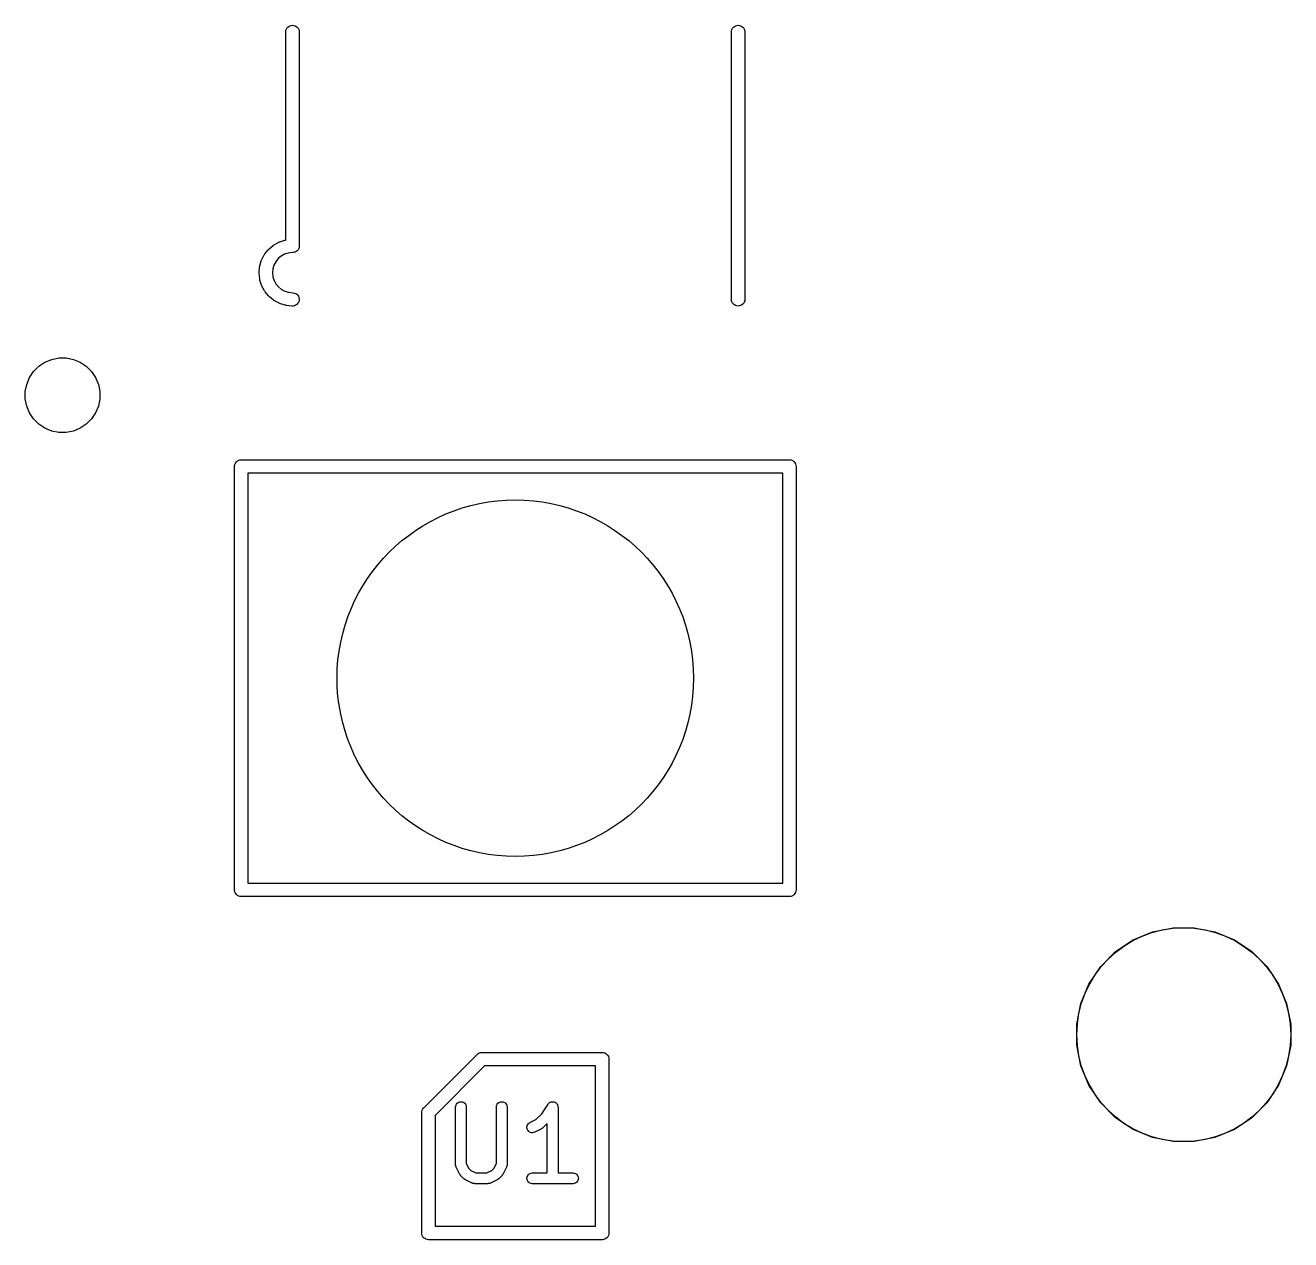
# Model space of a CAD drawing. Extents: x 4.8 to 7.88, y -6.14 to -3.94.
# Drawn here: x 5.866 to 6.425, y -5.228 to -4.692 of the extents above; entities that cross this region are included whole.
import ezdxf

# ---------------------------------------------------------------- set-up
doc = ezdxf.new("R2010")
doc.units = 0
doc.header["$MEASUREMENT"] = 0
doc.layers.add('BLACK', color=7, linetype='CONTINUOUS')

msp = doc.modelspace()

# ---------------------------------------------------------------- linework, layer by layer
at = {"layer": 'BLACK', "linetype": 'CONTINUOUS'}
for p, q in [((5.9813, -4.69474), (5.98134, -4.6943)), ((5.9813, -4.78673), (5.9813, -4.69474)), ((5.98134, -4.6943), (5.98151, -4.69375)), ((5.98151, -4.69375), (5.98179, -4.69323)), ((5.98179, -4.69323), (5.98215, -4.69278)), ((5.98215, -4.69278), (5.9826, -4.69241)), ((5.9826, -4.69241), (5.98312, -4.69214)), ((5.98312, -4.69214), (5.98367, -4.69197)), ((5.98367, -4.69197), (5.98425, -4.69191)), ((5.98425, -4.69191), (5.98483, -4.69197)), ((5.98483, -4.69197), (5.98539, -4.69214)), ((5.98539, -4.69214), (5.9859, -4.69241)), ((5.9859, -4.69241), (5.98635, -4.69278)), ((5.98635, -4.69278), (5.98672, -4.69323)), ((5.98672, -4.69323), (5.98699, -4.69375)), ((5.98699, -4.69375), (5.98716, -4.6943)), ((5.98716, -4.6943), (5.9872, -4.69474)), ((5.9872, -4.69474), (5.9872, -4.78951)), ((6.17815, -4.69474), (6.17819, -4.6943)), ((6.17815, -4.81314), (6.17815, -4.69474)), ((6.17819, -4.6943), (6.17836, -4.69375)), ((6.17836, -4.69375), (6.17864, -4.69323)), ((6.17864, -4.69323), (6.179, -4.69278)), ((6.179, -4.69278), (6.17945, -4.69241)), ((6.17945, -4.69241), (6.17997, -4.69214)), ((6.17997, -4.69214), (6.18052, -4.69197)), ((6.18052, -4.69197), (6.1811, -4.69191)), ((6.1811, -4.69191), (6.18168, -4.69197)), ((6.18168, -4.69197), (6.18224, -4.69214)), ((6.18224, -4.69214), (6.18275, -4.69241)), ((6.18275, -4.69241), (6.1832, -4.69278)), ((6.1832, -4.69278), (6.18357, -4.69323)), ((6.18357, -4.69323), (6.18384, -4.69375)), ((6.18384, -4.69375), (6.18401, -4.6943)), ((6.18401, -4.6943), (6.18406, -4.69474)), ((6.18406, -4.69474), (6.18406, -4.81314)), ((5.97392, -4.79066), (5.97568, -4.78917)), ((5.97568, -4.78917), (5.97571, -4.78915)), ((5.97571, -4.78915), (5.97593, -4.789)), ((5.97593, -4.789), (5.97616, -4.78885)), ((5.97616, -4.78885), (5.97818, -4.78774)), ((5.97818, -4.78774), (5.97821, -4.78772)), ((5.97818, -4.78774), (5.97818, -4.78774)), ((5.97818, -4.78774), (5.97818, -4.78774)), ((5.97821, -4.78772), (5.97846, -4.78762)), ((5.97846, -4.78762), (5.97871, -4.78751)), ((5.97871, -4.78751), (5.9809, -4.78681)), ((5.9809, -4.78681), (5.98094, -4.7868)), ((5.9809, -4.78681), (5.9809, -4.78681)), ((5.9809, -4.78681), (5.9809, -4.78681)), ((5.98094, -4.7868), (5.9812, -4.78675)), ((5.9812, -4.78675), (5.9813, -4.78673)), ((5.98716, -4.78995), (5.98699, -4.79051)), ((5.9872, -4.78951), (5.98716, -4.78995)), ((5.96982, -4.79813), (5.97047, -4.79592)), ((5.97047, -4.79592), (5.97048, -4.79588)), ((5.97048, -4.79588), (5.97058, -4.79564)), ((5.97058, -4.79564), (5.97068, -4.79539)), ((5.97068, -4.79539), (5.97175, -4.79335)), ((5.97175, -4.79335), (5.97177, -4.79331)), ((5.97177, -4.79331), (5.97192, -4.79309)), ((5.97192, -4.79309), (5.97207, -4.79286)), ((5.97207, -4.79286), (5.97351, -4.79107)), ((5.97351, -4.79107), (5.97354, -4.79104)), ((5.97351, -4.79107), (5.97351, -4.79107)), ((5.97351, -4.79107), (5.97351, -4.79107)), ((5.97354, -4.79104), (5.97373, -4.79085)), ((5.97373, -4.79085), (5.97392, -4.79066)), ((5.97793, -4.79499), (5.97685, -4.79634)), ((5.97926, -4.79388), (5.97793, -4.79499)), ((5.98077, -4.79305), (5.97926, -4.79388)), ((5.98241, -4.79253), (5.98077, -4.79305)), ((5.98419, -4.79233), (5.98241, -4.79253)), ((5.98425, -4.79234), (5.98419, -4.79233)), ((5.98483, -4.79228), (5.98425, -4.79234)), ((5.98539, -4.79211), (5.98483, -4.79228)), ((5.9859, -4.79184), (5.98539, -4.79211)), ((5.98635, -4.79147), (5.9859, -4.79184)), ((5.98672, -4.79102), (5.98635, -4.79147)), ((5.98699, -4.79051), (5.98672, -4.79102)), ((5.9695, -4.801), (5.96971, -4.7987)), ((5.9695, -4.80126), (5.9695, -4.801)), ((5.9695, -4.80153), (5.9695, -4.80126)), ((5.9695, -4.80157), (5.9695, -4.80153)), ((5.96975, -4.80386), (5.9695, -4.80157)), ((5.9695, -4.80157), (5.9695, -4.80157)), ((5.9695, -4.80157), (5.9695, -4.80157)), ((5.96971, -4.79866), (5.96977, -4.7984)), ((5.96971, -4.7987), (5.96971, -4.79866)), ((5.96971, -4.7987), (5.96971, -4.7987)), ((5.96971, -4.7987), (5.96971, -4.7987)), ((5.96977, -4.7984), (5.96982, -4.79813)), ((5.97556, -4.79952), (5.97541, -4.80124)), ((5.97541, -4.80124), (5.97559, -4.80296)), ((5.97605, -4.79787), (5.97556, -4.79952)), ((5.97685, -4.79634), (5.97605, -4.79787)), ((5.9698, -4.80413), (5.96975, -4.80386)), ((5.96985, -4.80439), (5.9698, -4.80413)), ((5.96986, -4.80443), (5.96985, -4.80439)), ((5.97054, -4.80663), (5.96986, -4.80443)), ((5.97065, -4.80688), (5.97054, -4.80663)), ((5.97075, -4.80713), (5.97065, -4.80688)), ((5.97077, -4.80716), (5.97075, -4.80713)), ((5.97186, -4.80919), (5.97077, -4.80716)), ((5.97077, -4.80716), (5.97077, -4.80716)), ((5.97077, -4.80716), (5.97077, -4.80716)), ((5.97559, -4.80296), (5.9761, -4.80461)), ((5.9761, -4.80461), (5.97692, -4.80613)), ((5.97692, -4.80613), (5.97802, -4.80746)), ((5.97201, -4.80941), (5.97186, -4.80919)), ((5.97216, -4.80964), (5.97201, -4.80941)), ((5.97218, -4.80967), (5.97216, -4.80964)), ((5.97219, -4.80967), (5.97218, -4.80967)), ((5.97365, -4.81144), (5.97219, -4.80967)), ((5.97219, -4.80967), (5.97219, -4.80967)), ((5.97384, -4.81163), (5.97365, -4.81144)), ((5.97403, -4.81182), (5.97384, -4.81163)), ((5.97406, -4.81185), (5.97403, -4.81182)), ((5.97585, -4.81331), (5.97406, -4.81185)), ((5.97802, -4.80746), (5.97936, -4.80855)), ((5.97936, -4.80855), (5.98088, -4.80936)), ((5.98088, -4.80936), (5.98253, -4.80986)), ((5.98253, -4.80986), (5.98454, -4.81005)), ((5.98454, -4.81005), (5.98458, -4.81006)), ((5.98458, -4.81006), (5.98514, -4.81018)), ((5.98514, -4.81018), (5.98567, -4.8104)), ((5.98567, -4.8104), (5.98615, -4.81073)), ((5.98615, -4.81073), (5.98655, -4.81114)), ((5.98655, -4.81114), (5.98687, -4.81162)), ((5.98687, -4.81162), (5.98708, -4.81216)), ((5.98708, -4.81216), (5.98719, -4.81272)), ((5.98719, -4.81272), (5.98719, -4.8133)), ((5.97607, -4.81346), (5.97585, -4.81331)), ((5.97629, -4.81361), (5.97607, -4.81346)), ((5.97633, -4.81363), (5.97629, -4.81361)), ((5.97836, -4.81471), (5.97633, -4.81363)), ((5.97633, -4.81363), (5.97633, -4.81363)), ((5.97861, -4.81481), (5.97836, -4.81471)), ((5.97886, -4.81492), (5.97861, -4.81481)), ((5.9789, -4.81493), (5.97886, -4.81492)), ((5.9811, -4.81559), (5.9789, -4.81493)), ((5.98137, -4.81565), (5.9811, -4.81559)), ((5.98163, -4.8157), (5.98137, -4.81565)), ((5.98167, -4.81571), (5.98163, -4.8157)), ((5.98396, -4.81593), (5.98167, -4.81571)), ((5.98167, -4.81571), (5.98167, -4.81571)), ((5.98167, -4.81571), (5.98167, -4.81571)), ((5.98454, -4.81593), (5.98396, -4.81593)), ((5.98511, -4.81582), (5.98454, -4.81593)), ((5.98564, -4.8156), (5.98511, -4.81582)), ((5.98612, -4.81528), (5.98564, -4.8156)), ((5.98653, -4.81487), (5.98612, -4.81528)), ((5.98685, -4.8144), (5.98653, -4.81487)), ((5.98707, -4.81387), (5.98685, -4.8144)), ((5.98719, -4.8133), (5.98707, -4.81387)), ((6.17819, -4.81357), (6.17815, -4.81314)), ((6.17836, -4.81413), (6.17819, -4.81357)), ((6.17864, -4.81464), (6.17836, -4.81413)), ((6.179, -4.81509), (6.17864, -4.81464)), ((6.17945, -4.81546), (6.179, -4.81509)), ((6.17997, -4.81573), (6.17945, -4.81546)), ((6.18052, -4.8159), (6.17997, -4.81573)), ((6.1811, -4.81596), (6.18052, -4.8159)), ((6.18168, -4.8159), (6.1811, -4.81596)), ((6.18224, -4.81573), (6.18168, -4.8159)), ((6.18275, -4.81546), (6.18224, -4.81573)), ((6.1832, -4.81509), (6.18275, -4.81546)), ((6.18357, -4.81464), (6.1832, -4.81509)), ((6.18384, -4.81413), (6.18357, -4.81464)), ((6.18401, -4.81357), (6.18384, -4.81413)), ((6.18406, -4.81314), (6.18401, -4.81357)), ((5.87219, -4.84253), (5.87488, -4.84073)), ((5.87488, -4.84073), (5.87788, -4.83949)), ((5.87788, -4.83949), (5.88106, -4.83886)), ((5.88106, -4.83886), (5.8843, -4.83886)), ((5.8843, -4.83886), (5.88748, -4.83949)), ((5.88748, -4.83949), (5.89047, -4.84073)), ((5.89047, -4.84073), (5.89317, -4.84253)), ((5.86809, -4.84752), (5.8699, -4.84483)), ((5.8699, -4.84483), (5.87219, -4.84253)), ((5.89317, -4.84253), (5.89546, -4.84483)), ((5.89546, -4.84483), (5.89726, -4.84752)), ((5.86622, -4.85369), (5.86685, -4.85051)), ((5.86685, -4.85051), (5.86809, -4.84752)), ((5.89726, -4.84752), (5.8985, -4.85051)), ((5.8985, -4.85051), (5.89913, -4.85369)), ((5.86622, -4.85694), (5.86622, -4.85369)), ((5.86685, -4.86011), (5.86622, -4.85694)), ((5.89913, -4.85694), (5.8985, -4.86011)), ((5.89913, -4.85369), (5.89913, -4.85694)), ((5.86809, -4.86311), (5.86685, -4.86011)), ((5.8699, -4.8658), (5.86809, -4.86311)), ((5.89726, -4.86311), (5.89546, -4.8658)), ((5.8985, -4.86011), (5.89726, -4.86311)), ((5.87219, -4.8681), (5.8699, -4.8658)), ((5.87488, -4.8699), (5.87219, -4.8681)), ((5.89317, -4.8681), (5.89047, -4.8699)), ((5.89546, -4.8658), (5.89317, -4.8681)), ((5.87788, -4.87114), (5.87488, -4.8699)), ((5.88106, -4.87177), (5.87788, -4.87114)), ((5.8843, -4.87177), (5.88106, -4.87177)), ((5.88748, -4.87114), (5.8843, -4.87177)), ((5.89047, -4.8699), (5.88748, -4.87114)), ((5.95887, -4.88568), (5.95915, -4.88516)), ((5.95915, -4.88516), (5.95952, -4.88471)), ((5.95952, -4.88471), (5.95997, -4.88434)), ((5.95997, -4.88434), (5.96048, -4.88407)), ((5.96048, -4.88407), (5.96104, -4.8839)), ((5.96104, -4.8839), (5.96147, -4.88386)), ((5.96147, -4.88386), (5.96161, -4.88384)), ((5.96161, -4.88384), (5.96176, -4.88386)), ((5.96176, -4.88386), (6.2036, -4.88386)), ((6.2036, -4.88386), (6.20374, -4.88384)), ((6.20374, -4.88384), (6.20388, -4.88386)), ((6.20388, -4.88386), (6.20432, -4.8839)), ((6.20432, -4.8839), (6.20488, -4.88407)), ((6.20488, -4.88407), (6.20539, -4.88434)), ((6.20539, -4.88434), (6.20584, -4.88471)), ((6.20584, -4.88471), (6.20621, -4.88516)), ((6.20621, -4.88516), (6.20648, -4.88568)), ((5.95865, -4.88681), (5.9587, -4.88623)), ((5.95866, -4.88696), (5.95865, -4.88681)), ((5.95866, -5.07367), (5.95866, -4.88696)), ((5.9587, -4.88623), (5.95887, -4.88568)), ((5.96457, -4.88976), (5.96457, -5.07087)), ((6.20079, -4.88976), (5.96457, -4.88976)), ((6.20079, -5.07087), (6.20079, -4.88976)), ((6.20648, -4.88568), (6.20665, -4.88623)), ((6.20665, -4.88623), (6.20671, -4.88681)), ((6.20671, -4.88681), (6.20669, -4.88696)), ((6.20669, -4.88696), (6.20669, -5.07367)), ((5.95865, -5.07382), (5.95866, -5.07367)), ((5.9587, -5.0744), (5.95865, -5.07382)), ((5.95887, -5.07495), (5.9587, -5.0744)), ((5.95915, -5.07547), (5.95887, -5.07495)), ((5.95952, -5.07592), (5.95915, -5.07547)), ((5.96457, -5.07087), (6.20079, -5.07087)), ((6.20621, -5.07547), (6.20584, -5.07592)), ((6.20648, -5.07495), (6.20621, -5.07547)), ((6.20665, -5.0744), (6.20648, -5.07495)), ((6.20671, -5.07382), (6.20665, -5.0744)), ((6.20669, -5.07367), (6.20671, -5.07382)), ((5.95997, -5.07629), (5.95952, -5.07592)), ((5.96048, -5.07656), (5.95997, -5.07629)), ((5.96104, -5.07673), (5.96048, -5.07656)), ((5.96147, -5.07677), (5.96104, -5.07673)), ((5.96161, -5.07679), (5.96147, -5.07677)), ((5.96176, -5.07677), (5.96161, -5.07679)), ((6.2036, -5.07677), (5.96176, -5.07677)), ((6.20374, -5.07679), (6.2036, -5.07677)), ((6.20388, -5.07677), (6.20374, -5.07679)), ((6.20432, -5.07673), (6.20388, -5.07677)), ((6.20488, -5.07656), (6.20432, -5.07673)), ((6.20539, -5.07629), (6.20488, -5.07656)), ((6.20584, -5.07592), (6.20539, -5.07629)), ((6.36417, -5.09237), (6.3733, -5.09055)), ((6.3733, -5.09055), (6.38261, -5.09055)), ((6.38261, -5.09055), (6.39173, -5.09237)), ((6.34784, -5.1011), (6.35557, -5.09593)), ((6.35557, -5.09593), (6.36417, -5.09237)), ((6.39173, -5.09237), (6.40033, -5.09593)), ((6.40033, -5.09593), (6.40807, -5.1011)), ((6.34126, -5.10768), (6.34784, -5.1011)), ((6.40807, -5.1011), (6.41465, -5.10768)), ((6.33609, -5.11542), (6.34126, -5.10768)), ((6.41465, -5.10768), (6.41982, -5.11542)), ((6.33252, -5.12401), (6.33609, -5.11542)), ((6.41982, -5.11542), (6.42338, -5.12401)), ((6.33071, -5.13314), (6.33252, -5.12401)), ((6.42338, -5.12401), (6.4252, -5.13314)), ((6.33071, -5.14245), (6.33071, -5.13314)), ((6.4252, -5.13314), (6.4252, -5.14245)), ((6.33252, -5.15158), (6.33071, -5.14245)), ((6.4252, -5.14245), (6.42338, -5.15158)), ((6.04231, -5.17005), (6.06572, -5.14664)), ((6.06572, -5.14664), (6.06582, -5.14652)), ((6.06582, -5.14652), (6.06626, -5.14616)), ((6.06626, -5.14616), (6.06678, -5.14588)), ((6.06678, -5.14588), (6.06733, -5.14571)), ((6.06733, -5.14571), (6.06777, -5.14567)), ((6.06777, -5.14567), (6.06791, -5.14566)), ((6.06777, -5.14567), (6.06777, -5.14567)), ((6.06791, -5.14566), (6.06806, -5.14567)), ((6.06806, -5.14567), (6.12092, -5.14567)), ((6.12092, -5.14567), (6.12106, -5.14566)), ((6.12106, -5.14566), (6.12121, -5.14567)), ((6.12121, -5.14567), (6.12164, -5.14571)), ((6.12164, -5.14571), (6.1222, -5.14588)), ((6.1222, -5.14588), (6.12271, -5.14616)), ((6.12271, -5.14616), (6.12316, -5.14652)), ((6.12316, -5.14652), (6.12353, -5.14697)), ((6.12353, -5.14697), (6.1238, -5.14749)), ((6.1238, -5.14749), (6.12397, -5.14804)), ((6.12397, -5.14804), (6.12403, -5.14862)), ((6.06914, -5.15157), (6.04724, -5.17347)), ((6.11811, -5.15157), (6.06914, -5.15157)), ((6.11811, -5.22244), (6.11811, -5.15157)), ((6.12403, -5.14862), (6.12402, -5.14877)), ((6.12402, -5.14877), (6.12402, -5.22525)), ((6.33609, -5.16017), (6.33252, -5.15158)), ((6.42338, -5.15158), (6.41982, -5.16017)), ((6.34126, -5.16791), (6.33609, -5.16017)), ((6.41982, -5.16017), (6.41465, -5.16791)), ((6.04182, -5.1706), (6.04219, -5.17015)), ((6.04219, -5.17015), (6.04231, -5.17005)), ((6.05632, -5.16973), (6.05637, -5.16927)), ((6.05632, -5.16976), (6.05632, -5.16973)), ((6.05632, -5.19526), (6.05632, -5.16976)), ((6.05637, -5.16927), (6.05651, -5.16883)), ((6.05651, -5.16883), (6.05673, -5.16843)), ((6.05673, -5.16843), (6.05703, -5.16807)), ((6.05703, -5.16807), (6.05739, -5.16778)), ((6.05739, -5.16778), (6.0578, -5.16757)), ((6.0578, -5.16757), (6.05824, -5.16744)), ((6.05824, -5.16744), (6.0587, -5.1674)), ((6.0587, -5.1674), (6.05916, -5.16745)), ((6.05916, -5.16745), (6.0596, -5.16758)), ((6.0596, -5.16758), (6.06, -5.1678)), ((6.06, -5.1678), (6.06036, -5.1681)), ((6.06036, -5.1681), (6.06065, -5.16845)), ((6.06065, -5.16845), (6.06086, -5.16886)), ((6.06086, -5.16886), (6.061, -5.1693)), ((6.061, -5.1693), (6.06104, -5.16976)), ((6.06104, -5.16976), (6.06104, -5.1947)), ((6.07432, -5.16973), (6.07437, -5.16927)), ((6.07432, -5.16976), (6.07432, -5.16973)), ((6.07432, -5.1947), (6.07432, -5.16976)), ((6.07437, -5.16927), (6.07451, -5.16883)), ((6.07451, -5.16883), (6.07473, -5.16843)), ((6.07473, -5.16843), (6.07503, -5.16807)), ((6.07503, -5.16807), (6.07538, -5.16778)), ((6.07538, -5.16778), (6.07579, -5.16757)), ((6.07579, -5.16757), (6.07624, -5.16744)), ((6.07624, -5.16744), (6.07669, -5.1674)), ((6.07669, -5.1674), (6.07715, -5.16745)), ((6.07715, -5.16745), (6.07759, -5.16758)), ((6.07759, -5.16758), (6.078, -5.1678)), ((6.078, -5.1678), (6.07835, -5.1681)), ((6.07835, -5.1681), (6.07865, -5.16845)), ((6.07865, -5.16845), (6.07886, -5.16886)), ((6.07886, -5.16886), (6.079, -5.1693)), ((6.079, -5.1693), (6.07904, -5.16976)), ((6.07904, -5.16976), (6.07904, -5.19526)), ((6.09434, -5.17275), (6.09721, -5.16845)), ((6.09721, -5.16845), (6.09723, -5.16843)), ((6.09723, -5.16842), (6.09737, -5.16825)), ((6.09723, -5.16843), (6.09723, -5.16842)), ((6.09723, -5.16843), (6.09723, -5.16843)), ((6.09723, -5.16843), (6.09723, -5.16843)), ((6.09737, -5.16825), (6.09752, -5.16807)), ((6.09752, -5.16807), (6.0977, -5.16793)), ((6.09752, -5.16807), (6.09752, -5.16807)), ((6.09752, -5.16807), (6.09752, -5.16807)), ((6.0977, -5.16793), (6.09788, -5.16778)), ((6.09788, -5.16778), (6.09808, -5.16768)), ((6.09788, -5.16778), (6.09788, -5.16778)), ((6.09788, -5.16778), (6.09788, -5.16778)), ((6.09808, -5.16768), (6.09829, -5.16757)), ((6.09829, -5.16757), (6.09851, -5.16751)), ((6.09829, -5.16757), (6.09829, -5.16757)), ((6.09829, -5.16757), (6.09829, -5.16757)), ((6.09851, -5.16751), (6.09873, -5.16744)), ((6.09873, -5.16744), (6.09873, -5.16744)), ((6.09873, -5.16744), (6.09874, -5.16744)), ((6.09874, -5.16744), (6.09895, -5.16742)), ((6.09895, -5.16742), (6.09919, -5.1674)), ((6.09919, -5.1674), (6.0992, -5.1674)), ((6.09919, -5.1674), (6.09919, -5.1674)), ((6.0992, -5.1674), (6.09941, -5.16742)), ((6.09941, -5.16742), (6.09965, -5.16745)), ((6.09965, -5.16745), (6.09965, -5.16745)), ((6.09965, -5.16745), (6.09965, -5.16745)), ((6.09965, -5.16745), (6.09985, -5.16751)), ((6.09985, -5.16751), (6.10009, -5.16758)), ((6.10009, -5.16758), (6.10009, -5.16758)), ((6.10009, -5.16758), (6.10009, -5.16758)), ((6.10009, -5.16758), (6.10029, -5.16769)), ((6.10029, -5.16769), (6.1005, -5.1678)), ((6.1005, -5.1678), (6.1005, -5.1678)), ((6.1005, -5.1678), (6.1005, -5.1678)), ((6.1005, -5.1678), (6.10068, -5.16796)), ((6.10068, -5.16796), (6.10085, -5.1681)), ((6.10085, -5.1681), (6.10085, -5.1681)), ((6.10085, -5.1681), (6.10085, -5.1681)), ((6.10085, -5.1681), (6.101, -5.16828)), ((6.101, -5.16828), (6.10114, -5.16845)), ((6.10114, -5.16845), (6.10114, -5.16845)), ((6.10114, -5.16845), (6.10114, -5.16846)), ((6.10114, -5.16846), (6.10125, -5.16866)), ((6.10125, -5.16866), (6.10136, -5.16886)), ((6.10136, -5.16886), (6.10136, -5.16886)), ((6.10136, -5.16886), (6.10136, -5.16886)), ((6.10136, -5.16886), (6.10143, -5.16908)), ((6.10143, -5.16908), (6.10149, -5.1693)), ((6.10149, -5.1693), (6.10149, -5.1693)), ((6.10149, -5.1693), (6.10149, -5.1693)), ((6.10149, -5.1693), (6.10151, -5.1695)), ((6.10151, -5.1695), (6.10154, -5.16976)), ((6.10154, -5.16976), (6.10154, -5.19889)), ((6.34784, -5.17449), (6.34126, -5.16791)), ((6.41465, -5.16791), (6.40807, -5.17449)), ((6.04132, -5.17224), (6.04138, -5.17167)), ((6.04134, -5.17239), (6.04132, -5.17224)), ((6.04134, -5.22525), (6.04134, -5.17239)), ((6.04138, -5.17167), (6.04155, -5.17111)), ((6.04155, -5.17111), (6.04182, -5.1706)), ((6.04724, -5.17347), (6.04724, -5.22244)), ((6.08912, -5.17665), (6.09178, -5.17532)), ((6.09178, -5.17532), (6.09434, -5.17275)), ((6.35557, -5.17966), (6.34784, -5.17449)), ((6.40807, -5.17449), (6.40033, -5.17966)), ((6.08782, -5.17891), (6.08783, -5.17845)), ((6.08789, -5.17937), (6.08782, -5.17891)), ((6.08783, -5.17845), (6.08794, -5.178)), ((6.08806, -5.1798), (6.08789, -5.17937)), ((6.08794, -5.178), (6.08813, -5.17758)), ((6.0883, -5.18019), (6.08806, -5.1798)), ((6.08813, -5.17758), (6.08839, -5.17721)), ((6.08861, -5.18053), (6.0883, -5.18019)), ((6.08839, -5.17721), (6.08873, -5.17689)), ((6.08899, -5.1808), (6.08861, -5.18053)), ((6.08873, -5.17689), (6.08912, -5.17665)), ((6.08941, -5.18099), (6.08899, -5.1808)), ((6.08985, -5.1811), (6.08941, -5.18099)), ((6.09031, -5.18112), (6.08985, -5.1811)), ((6.09077, -5.18105), (6.09031, -5.18112)), ((6.0912, -5.18089), (6.09077, -5.18105)), ((6.09123, -5.18087), (6.0912, -5.18089)), ((6.09423, -5.17937), (6.09123, -5.18087)), ((6.09434, -5.1793), (6.09423, -5.17937)), ((6.09446, -5.17924), (6.09434, -5.1793)), ((6.09454, -5.17918), (6.09446, -5.17924)), ((6.09462, -5.17913), (6.09454, -5.17918)), ((6.09472, -5.17904), (6.09462, -5.17913)), ((6.09482, -5.17895), (6.09472, -5.17904)), ((6.09485, -5.17893), (6.09482, -5.17895)), ((6.09681, -5.17696), (6.09485, -5.17893)), ((6.09681, -5.19889), (6.09681, -5.17696)), ((6.36417, -5.18322), (6.35557, -5.17966)), ((6.40033, -5.17966), (6.39173, -5.18322)), ((6.3733, -5.18504), (6.36417, -5.18322)), ((6.38261, -5.18504), (6.3733, -5.18504)), ((6.39173, -5.18322), (6.38261, -5.18504)), ((6.05632, -5.19533), (6.05632, -5.19526)), ((6.05632, -5.1954), (6.05632, -5.19533)), ((6.05635, -5.19556), (6.05632, -5.1954)), ((6.05636, -5.19572), (6.05635, -5.19556)), ((6.05638, -5.19578), (6.05636, -5.19572)), ((6.05639, -5.19585), (6.05638, -5.19578)), ((6.05645, -5.196), (6.05639, -5.19585)), ((6.0565, -5.19616), (6.05645, -5.196)), ((6.05653, -5.19622), (6.0565, -5.19616)), ((6.05655, -5.19628), (6.05653, -5.19622)), ((6.05657, -5.19631), (6.05655, -5.19628)), ((6.05807, -5.19931), (6.05657, -5.19631)), ((6.06104, -5.1947), (6.06212, -5.19686)), ((6.06212, -5.19686), (6.06308, -5.19781)), ((6.06308, -5.19781), (6.06524, -5.19889)), ((6.07012, -5.19889), (6.07228, -5.19781)), ((6.07228, -5.19781), (6.07324, -5.19686)), ((6.07324, -5.19686), (6.07432, -5.1947)), ((6.07879, -5.19631), (6.07729, -5.19931)), ((6.07882, -5.19625), (6.07879, -5.19631)), ((6.07885, -5.19619), (6.07882, -5.19625)), ((6.0789, -5.19603), (6.07885, -5.19619)), ((6.07896, -5.19588), (6.0789, -5.19603)), ((6.07897, -5.19581), (6.07896, -5.19588)), ((6.07899, -5.19575), (6.07897, -5.19581)), ((6.07901, -5.19559), (6.07899, -5.19575)), ((6.07903, -5.19543), (6.07901, -5.19559)), ((6.07904, -5.19529), (6.07903, -5.19536)), ((6.07903, -5.19536), (6.07903, -5.19543)), ((6.07904, -5.19526), (6.07904, -5.19529)), ((6.05814, -5.19943), (6.05807, -5.19931)), ((6.0582, -5.19954), (6.05814, -5.19943)), ((6.05826, -5.19962), (6.0582, -5.19954)), ((6.05831, -5.1997), (6.05826, -5.19962)), ((6.0584, -5.1998), (6.05831, -5.1997)), ((6.05849, -5.1999), (6.0584, -5.1998)), ((6.05851, -5.19993), (6.05849, -5.1999)), ((6.06001, -5.20143), (6.05851, -5.19993)), ((6.06011, -5.20151), (6.06001, -5.20143)), ((6.06021, -5.2016), (6.06011, -5.20151)), ((6.06029, -5.20166), (6.06021, -5.2016)), ((6.06037, -5.20172), (6.06029, -5.20166)), ((6.06048, -5.20178), (6.06037, -5.20172)), ((6.06059, -5.20185), (6.06048, -5.20178)), ((6.06062, -5.20187), (6.06059, -5.20185)), ((6.06362, -5.20337), (6.06062, -5.20187)), ((6.06369, -5.20339), (6.06362, -5.20337)), ((6.06375, -5.20343), (6.06369, -5.20339)), ((6.0639, -5.20348), (6.06375, -5.20343)), ((6.06405, -5.20353), (6.0639, -5.20348)), ((6.06412, -5.20355), (6.06405, -5.20353)), ((6.06419, -5.20357), (6.06412, -5.20355)), ((6.06435, -5.20358), (6.06419, -5.20357)), ((6.06451, -5.20361), (6.06435, -5.20358)), ((6.06458, -5.20361), (6.06451, -5.20361)), ((6.06465, -5.20362), (6.06458, -5.20361)), ((6.06468, -5.20362), (6.06465, -5.20362)), ((6.07068, -5.20362), (6.06468, -5.20362)), ((6.06524, -5.19889), (6.07012, -5.19889)), ((6.07075, -5.20361), (6.07068, -5.20362)), ((6.07082, -5.20361), (6.07075, -5.20361)), ((6.07098, -5.20359), (6.07082, -5.20361)), ((6.07114, -5.20357), (6.07098, -5.20359)), ((6.0712, -5.20355), (6.07114, -5.20357)), ((6.07127, -5.20354), (6.0712, -5.20355)), ((6.07142, -5.20349), (6.07127, -5.20354)), ((6.07158, -5.20344), (6.07142, -5.20349)), ((6.07164, -5.20341), (6.07158, -5.20344)), ((6.07171, -5.20338), (6.07164, -5.20341)), ((6.07174, -5.20337), (6.07171, -5.20338)), ((6.07473, -5.20187), (6.07174, -5.20337)), ((6.07485, -5.2018), (6.07473, -5.20187)), ((6.07496, -5.20174), (6.07485, -5.2018)), ((6.07504, -5.20168), (6.07496, -5.20174)), ((6.07512, -5.20162), (6.07504, -5.20168)), ((6.07522, -5.20153), (6.07512, -5.20162)), ((6.07533, -5.20145), (6.07522, -5.20153)), ((6.07535, -5.20143), (6.07533, -5.20145)), ((6.07685, -5.19993), (6.07535, -5.20143)), ((6.07693, -5.19982), (6.07685, -5.19993)), ((6.07703, -5.19973), (6.07693, -5.19982)), ((6.07708, -5.19965), (6.07703, -5.19973)), ((6.07714, -5.19957), (6.07708, -5.19965)), ((6.0772, -5.19945), (6.07714, -5.19957)), ((6.07728, -5.19934), (6.0772, -5.19945)), ((6.07729, -5.19931), (6.07728, -5.19934)), ((6.08781, -5.20124), (6.08786, -5.20078)), ((6.08786, -5.2017), (6.08781, -5.20124)), ((6.08786, -5.20078), (6.088, -5.20034)), ((6.08799, -5.20214), (6.08786, -5.2017)), ((6.0882, -5.20255), (6.08799, -5.20214)), ((6.088, -5.20034), (6.08822, -5.19994)), ((6.08849, -5.20291), (6.0882, -5.20255)), ((6.08822, -5.19994), (6.08851, -5.19958)), ((6.08884, -5.20321), (6.08849, -5.20291)), ((6.08851, -5.19958), (6.08887, -5.19929)), ((6.08925, -5.20343), (6.08884, -5.20321)), ((6.08887, -5.19929), (6.08928, -5.19907)), ((6.08969, -5.20357), (6.08925, -5.20343)), ((6.08928, -5.19907), (6.08972, -5.19894)), ((6.09014, -5.20362), (6.08969, -5.20357)), ((6.08972, -5.19894), (6.09018, -5.19889)), ((6.09018, -5.20362), (6.09014, -5.20362)), ((6.09018, -5.19889), (6.09681, -5.19889)), ((6.10817, -5.20362), (6.09018, -5.20362)), ((6.10154, -5.19889), (6.10817, -5.19889)), ((6.10817, -5.19889), (6.10821, -5.19889)), ((6.10863, -5.20357), (6.10817, -5.20362)), ((6.10821, -5.19889), (6.10867, -5.19895)), ((6.10907, -5.20344), (6.10863, -5.20357)), ((6.10867, -5.19895), (6.1091, -5.19908)), ((6.10948, -5.20322), (6.10907, -5.20344)), ((6.1091, -5.19908), (6.10951, -5.19931)), ((6.10984, -5.20293), (6.10948, -5.20322)), ((6.10951, -5.19931), (6.10986, -5.1996)), ((6.11013, -5.20258), (6.10984, -5.20293)), ((6.10986, -5.1996), (6.11015, -5.19996)), ((6.11035, -5.20217), (6.11013, -5.20258)), ((6.11015, -5.19996), (6.11036, -5.20037)), ((6.11049, -5.20173), (6.11035, -5.20217)), ((6.11036, -5.20037), (6.11049, -5.20081)), ((6.11049, -5.20081), (6.11054, -5.20127)), ((6.11054, -5.20127), (6.11049, -5.20173)), ((6.04132, -5.22539), (6.04134, -5.22525)), ((6.04138, -5.22597), (6.04132, -5.22539)), ((6.04155, -5.22653), (6.04138, -5.22597)), ((6.04724, -5.22244), (6.11811, -5.22244)), ((6.12397, -5.22597), (6.1238, -5.22653)), ((6.12403, -5.22539), (6.12397, -5.22597)), ((6.12402, -5.22525), (6.12403, -5.22539)), ((6.04182, -5.22704), (6.04155, -5.22653)), ((6.04212, -5.2274), (6.04182, -5.22704)), ((6.04219, -5.22749), (6.04212, -5.2274)), ((6.04264, -5.22786), (6.04219, -5.22749)), ((6.04316, -5.22813), (6.04264, -5.22786)), ((6.04371, -5.2283), (6.04316, -5.22813)), ((6.04429, -5.22836), (6.04371, -5.2283)), ((6.04444, -5.22835), (6.04429, -5.22836)), ((6.12092, -5.22835), (6.04444, -5.22835)), ((6.12106, -5.22836), (6.12092, -5.22835)), ((6.12121, -5.22835), (6.12106, -5.22836)), ((6.12164, -5.2283), (6.12121, -5.22835)), ((6.1222, -5.22813), (6.12164, -5.2283)), ((6.12271, -5.22786), (6.1222, -5.22813)), ((6.12316, -5.22749), (6.12271, -5.22786)), ((6.12353, -5.22704), (6.12316, -5.22749)), ((6.1238, -5.22653), (6.12353, -5.22704))]:
    msp.add_line(p, q, dxfattribs=at)
at = {"layer": 'BLACK'}
for centre, radius in [((6.08268, -4.98031), 0.07874), ((6.08268, -4.98031), 0.07874), ((6.37795, -5.1378), 0.04724), ((6.37795, -5.1378), 0.04724)]:
    msp.add_circle(centre, radius, dxfattribs=at)

doc.saveas('drawing.dxf')
